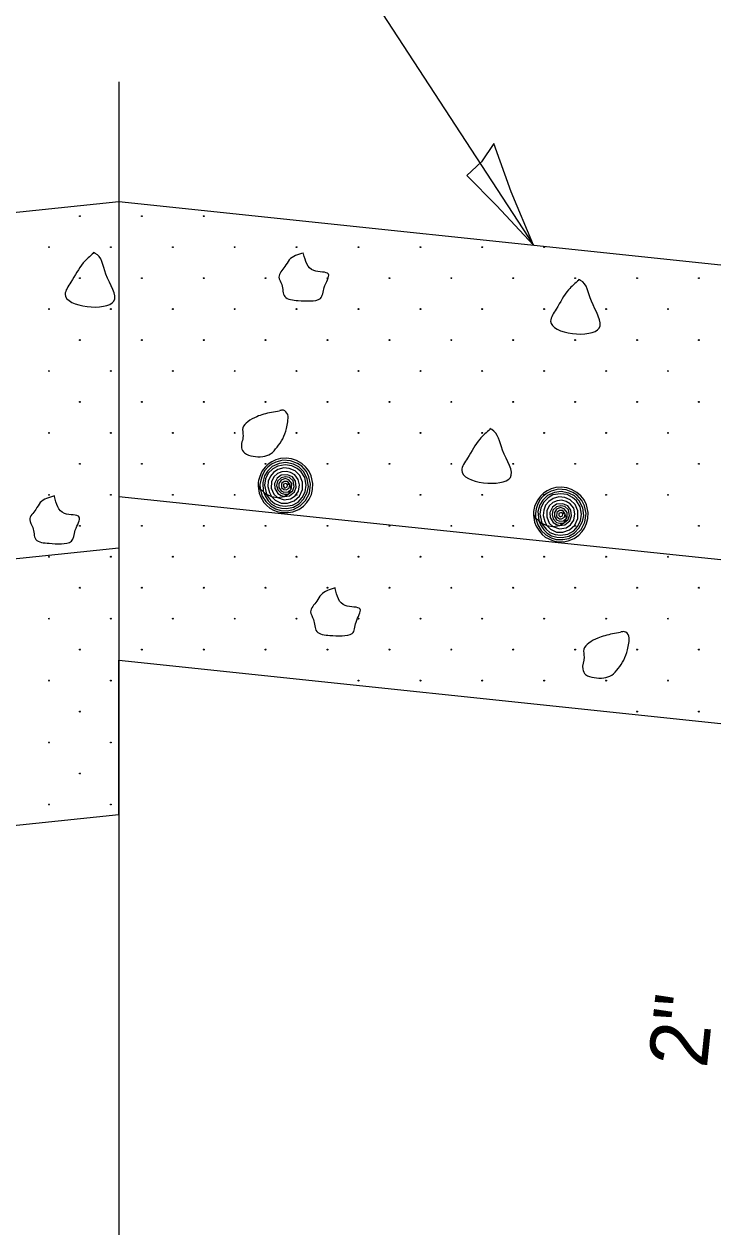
# Model space of a CAD drawing. Extents: x 99537 to 100217, y 100016 to 100456.
# Drawn here: x 99737.6 to 99769.8, y 100328.6 to 100384.9 of the extents above; entities that cross this region are included whole.
import ezdxf

# ---------------------------------------------------------------- set-up
doc = ezdxf.new("R2010")
doc.units = 0
for name, color, linetype in [('Alignment_EX_50 Centerline', 7, 'Continuous'), ('Design_PR_Back of Gutter or Curb line', 7, 'Continuous'), ('Design_PR_Roadway Dimensions', 7, 'Continuous'), ('Design_PR_Roadway Notes', 7, 'Continuous'), ('Level 11', 7, 'Continuous'), ('Level 45', 7, 'Continuous'), ('Stage_Construction Traffic Control', 7, 'Continuous')]:
    doc.layers.add(name, color=color, linetype=linetype)

msp = doc.modelspace()

# ---------------------------------------------------------------- linework, layer by layer
at = {"layer": 'Alignment_EX_50 Centerline'}
msp.add_line((99742.02, 100382.172), (99742.02, 100302.26), dxfattribs=at)
at = {"layer": 'Design_PR_Back of Gutter or Curb line'}
for p, q in [((99680.19, 100370.062), (99742.02, 100376.584)), ((99742.02, 100376.584), (99803.85, 100370.062)), ((99742.02, 100355.128), (99823.686, 100346.542)), ((99742.02, 100347.916), (99742.02, 100355.128)), ((99660.63, 100339.366), (99742.02, 100347.916))]:
    msp.add_line(p, q, dxfattribs=at)
at = {"layer": 'Design_PR_Roadway Notes'}
msp.add_line((99743.808, 100401.496), (99761.418, 100374.538), dxfattribs=at)
msp.add_lwpolyline([(99759.56, 100379.296), (99758.978, 100378.428), (99758.292, 100377.794), (99759.688, 100376.394), (99761.418, 100374.538), (99760.366, 100377.036)], close=True, dxfattribs=at)
at = {"layer": 'Level 11'}
for points in [[(99740.832, 100374.166), (99740.352, 100373.704), (99739.77, 100372.804), (99739.506, 100372.246), (99741.786, 100371.916), (99741.414, 100373.182), (99740.91, 100374.154), (99740.814, 100374.19)], [(99750.66, 100374.166), (99749.988, 100373.848), (99749.784, 100373.536), (99749.508, 100373.044), (99749.634, 100372.69), (99749.784, 100372.132), (99750.402, 100371.946), (99750.978, 100371.928), (99751.446, 100372.048), (99751.626, 100372.564), (99751.818, 100373.182), (99751.134, 100373.35), (99750.66, 100374.13)], [(99763.542, 100372.9), (99763.056, 100372.45), (99762.474, 100371.544), (99762.216, 100370.986), (99764.49, 100370.656), (99764.124, 100371.922), (99763.614, 100372.888), (99763.524, 100372.93)], [(99749.526, 100366.774), (99748.794, 100366.63), (99748.47, 100366.516), (99748.05, 100366.276), (99747.816, 100366), (99747.828, 100365.616), (99747.756, 100365.058), (99747.9, 100364.818), (99748.296, 100364.668), (99748.746, 100364.65), (99749.112, 100364.782), (99749.418, 100365.094), (99749.682, 100365.484), (99749.862, 100365.97), (99749.916, 100366.276), (99749.916, 100366.612), (99749.712, 100366.816), (99749.55, 100366.798)], [(99759.384, 100365.928), (99758.904, 100365.472), (99758.322, 100364.572), (99758.058, 100364.014), (99760.332, 100363.672), (99759.966, 100364.95), (99759.462, 100365.91), (99759.366, 100365.958)], [(99739.008, 100362.814), (99738.342, 100362.496), (99738.132, 100362.178), (99737.85, 100361.692), (99737.988, 100361.338), (99738.132, 100360.78), (99738.75, 100360.594), (99739.332, 100360.576), (99739.8, 100360.696), (99739.98, 100361.206), (99740.166, 100361.824), (99739.476, 100361.992), (99739.008, 100362.784)], [(99752.142, 100358.506), (99751.476, 100358.188), (99751.272, 100357.882), (99750.99, 100357.39), (99751.122, 100357.036), (99751.272, 100356.478), (99751.884, 100356.286), (99752.466, 100356.274), (99752.934, 100356.382), (99753.114, 100356.904), (99753.3, 100357.516), (99752.61, 100357.684), (99752.142, 100358.476)], [(99765.48, 100356.418), (99764.754, 100356.274), (99764.424, 100356.16), (99764.01, 100355.926), (99763.77, 100355.644), (99763.782, 100355.266), (99763.716, 100354.708), (99763.854, 100354.462), (99764.25, 100354.318), (99764.7, 100354.3), (99765.072, 100354.432), (99765.378, 100354.744), (99765.636, 100355.134), (99765.816, 100355.614), (99765.876, 100355.926), (99765.876, 100356.256), (99765.666, 100356.46), (99765.504, 100356.448)]]:
    msp.add_spline(points, degree=3, dxfattribs=at)
at = {"layer": 'Level 45'}
for centre in [(99740.197, 100375.891), (99743.093, 100375.891), (99745.989, 100375.891), (99738.749, 100374.443), (99741.645, 100374.443), (99744.541, 100374.443), (99747.436, 100374.443), (99750.332, 100374.443), (99753.228, 100374.443), (99756.123, 100374.443), (99759.019, 100374.443), (99761.914, 100374.443), (99740.197, 100372.995), (99743.093, 100372.995), (99745.989, 100372.995), (99748.884, 100372.995), (99751.78, 100372.995), (99754.675, 100372.995), (99757.571, 100372.995), (99760.467, 100372.995), (99763.362, 100372.995), (99766.258, 100372.995), (99769.153, 100372.995), (99738.749, 100371.548), (99741.645, 100371.548), (99744.541, 100371.548), (99747.436, 100371.548), (99750.332, 100371.548), (99753.228, 100371.548), (99756.123, 100371.548), (99759.019, 100371.548), (99761.914, 100371.548), (99764.81, 100371.548), (99767.706, 100371.548), (99740.197, 100370.1), (99743.093, 100370.1), (99745.989, 100370.1), (99748.884, 100370.1), (99751.78, 100370.1), (99754.675, 100370.1), (99757.571, 100370.1), (99760.467, 100370.1), (99763.362, 100370.1), (99766.258, 100370.1), (99769.153, 100370.1), (99738.749, 100368.652), (99741.645, 100368.652), (99744.541, 100368.652), (99747.436, 100368.652), (99750.332, 100368.652), (99753.228, 100368.652), (99756.123, 100368.652), (99759.019, 100368.652), (99761.914, 100368.652), (99764.81, 100368.652), (99767.706, 100368.652), (99740.197, 100367.204), (99743.093, 100367.204), (99745.989, 100367.204), (99748.884, 100367.204), (99751.78, 100367.204), (99754.675, 100367.204), (99757.571, 100367.204), (99760.467, 100367.204), (99763.362, 100367.204), (99766.258, 100367.204), (99769.153, 100367.204), (99738.749, 100365.756), (99741.645, 100365.756), (99744.541, 100365.756), (99747.436, 100365.756), (99750.332, 100365.756), (99753.228, 100365.756), (99756.123, 100365.756), (99759.019, 100365.756), (99761.914, 100365.756), (99764.81, 100365.756), (99767.706, 100365.756), (99740.197, 100364.309), (99743.093, 100364.309), (99745.989, 100364.309), (99748.884, 100364.309), (99751.78, 100364.309), (99754.675, 100364.309), (99757.571, 100364.309), (99760.467, 100364.309), (99763.362, 100364.309), (99766.258, 100364.309), (99769.153, 100364.309), (99738.749, 100362.861), (99741.645, 100362.861), (99744.541, 100362.861), (99747.436, 100362.861), (99750.332, 100362.861), (99753.228, 100362.861), (99756.123, 100362.861), (99759.019, 100362.861), (99761.914, 100362.861), (99764.81, 100362.861), (99767.706, 100362.861), (99740.197, 100361.413), (99743.093, 100361.413), (99745.989, 100361.413), (99748.884, 100361.413), (99751.78, 100361.413), (99754.675, 100361.413), (99757.571, 100361.413), (99760.467, 100361.413), (99763.362, 100361.413), (99766.258, 100361.413), (99769.153, 100361.413), (99738.749, 100359.965), (99741.645, 100359.965), (99744.541, 100359.965), (99747.436, 100359.965), (99750.332, 100359.965), (99753.228, 100359.965), (99756.123, 100359.965), (99759.019, 100359.965), (99761.914, 100359.965), (99764.81, 100359.965), (99767.706, 100359.965), (99740.197, 100358.517), (99743.093, 100358.517), (99745.989, 100358.517), (99748.884, 100358.517), (99751.78, 100358.517), (99754.675, 100358.517), (99757.571, 100358.517), (99760.467, 100358.517), (99763.362, 100358.517), (99766.258, 100358.517), (99769.153, 100358.517), (99738.749, 100357.07), (99741.645, 100357.07), (99744.541, 100357.07), (99747.436, 100357.07), (99750.332, 100357.07), (99753.228, 100357.07), (99756.123, 100357.07), (99759.019, 100357.07), (99761.914, 100357.07), (99764.81, 100357.07), (99767.706, 100357.07), (99740.197, 100355.622), (99743.093, 100355.622), (99745.989, 100355.622), (99748.884, 100355.622), (99751.78, 100355.622), (99754.675, 100355.622), (99757.571, 100355.622), (99760.467, 100355.622), (99763.362, 100355.622), (99766.258, 100355.622), (99769.153, 100355.622), (99738.749, 100354.174), (99741.645, 100354.174), (99753.228, 100354.174), (99756.123, 100354.174), (99759.019, 100354.174), (99761.914, 100354.174), (99764.81, 100354.174), (99767.706, 100354.174), (99740.197, 100352.726), (99766.258, 100352.726), (99769.153, 100352.726), (99738.749, 100351.278), (99741.645, 100351.278), (99740.197, 100349.83), (99738.749, 100348.383), (99741.645, 100348.383)]:
    msp.add_circle(centre, 0.0205, dxfattribs=at)
at = {"layer": 'Stage_Construction Traffic Control'}
for p, q in [((99742.02, 100362.79), (99813.462, 100355.278)), ((99672.018, 100353.028), (99742.02, 100360.39))]:
    msp.add_line(p, q, dxfattribs=at)
for points in [[(99748.53, 100363.264), (99748.584, 100362.946), (99748.656, 100362.748), (99748.806, 100362.508), (99748.938, 100362.364), (99749.076, 100362.244), (99749.25, 100362.148), (99749.424, 100362.076), (99749.616, 100362.034), (99749.934, 100362.028), (99750.156, 100362.064), (99750.432, 100362.178), (99750.648, 100362.334), (99750.816, 100362.496), (99750.924, 100362.658), (99751.026, 100362.88), (99751.08, 100363.114), (99751.092, 100363.384), (99751.014, 100363.744), (99750.9, 100363.978), (99750.75, 100364.17), (99750.57, 100364.332), (99750.324, 100364.47), (99750.09, 100364.548), (99749.844, 100364.578), (99749.586, 100364.56), (99749.364, 100364.5), (99749.172, 100364.404), (99749.004, 100364.29), (99748.86, 100364.152), (99748.728, 100363.978), (99748.656, 100363.84), (99748.59, 100363.666), (99748.554, 100363.528), (99748.542, 100363.438), (99748.53, 100363.294), (99748.65, 100363.096), (99748.728, 100362.802), (99748.89, 100362.544), (99749.112, 100362.34), (99749.352, 100362.202), (99749.598, 100362.13), (99749.898, 100362.118), (99750.192, 100362.178), (99750.498, 100362.34), (99750.75, 100362.598), (99750.936, 100362.946), (99750.99, 100363.354), (99750.912, 100363.702), (99750.792, 100363.948), (99750.57, 100364.194), (99750.378, 100364.326), (99750.054, 100364.458), (99749.694, 100364.482), (99749.364, 100364.392), (99749.166, 100364.29), (99748.986, 100364.152), (99748.836, 100363.984), (99748.716, 100363.744), (99748.656, 100363.552), (99748.62, 100363.348), (99748.632, 100363.138), (99748.782, 100363), (99748.86, 100362.808), (99749.01, 100362.58), (99749.166, 100362.418), (99749.37, 100362.304), (99749.628, 100362.238), (99749.88, 100362.22), (99750.192, 100362.28), (99750.45, 100362.436), (99750.66, 100362.652), (99750.828, 100362.97), (99750.888, 100363.258), (99750.834, 100363.612), (99750.672, 100363.942), (99750.438, 100364.17), (99750.192, 100364.296), (99749.832, 100364.368), (99749.514, 100364.326), (99749.184, 100364.182), (99748.968, 100363.972), (99748.83, 100363.75), (99748.746, 100363.444), (99748.77, 100363.012), (99748.932, 100362.868), (99749.118, 100362.616), (99749.298, 100362.454), (99749.544, 100362.358), (99749.802, 100362.328), (99750.138, 100362.382), (99750.408, 100362.526), (99750.6, 100362.73), (99750.738, 100363), (99750.786, 100363.306), (99750.714, 100363.666), (99750.552, 100363.93), (99750.354, 100364.098), (99750.108, 100364.224), (99749.802, 100364.266), (99749.448, 100364.206)], [(99749.448, 100364.206), (99749.22, 100364.074), (99749.01, 100363.876), (99748.878, 100363.606), (99748.836, 100363.318), (99748.932, 100362.886), (99749.154, 100362.79), (99749.334, 100362.616), (99749.616, 100362.478), (99749.904, 100362.466), (99750.222, 100362.58), (99750.468, 100362.796), (99750.606, 100363.108), (99750.612, 100363.456), (99750.486, 100363.768), (99750.258, 100363.978), (99749.988, 100364.098), (99749.73, 100364.122), (99749.46, 100364.038), (99749.25, 100363.9), (99749.106, 100363.732), (99749.01, 100363.504), (99748.986, 100363.246), (99749.064, 100362.97), (99749.154, 100362.79), (99749.442, 100362.73), (99749.748, 100362.622), (99750.054, 100362.676), (99750.264, 100362.814), (99750.42, 100363.036), (99750.474, 100363.33), (99750.408, 100363.582), (99750.252, 100363.798), (99750.054, 100363.912), (99749.862, 100363.96), (99749.646, 100363.942), (99749.442, 100363.858), (99749.274, 100363.702), (99749.16, 100363.468), (99749.148, 100363.18), (99749.274, 100362.898), (99749.442, 100362.73), (99749.772, 100362.784), (99750, 100362.82), (99750.228, 100362.994), (99750.318, 100363.222), (99750.276, 100363.504), (99750.138, 100363.702), (99749.91, 100363.798), (99749.616, 100363.774), (99749.424, 100363.636), (99749.298, 100363.396), (99749.316, 100363.156), (99749.454, 100362.928), (99749.616, 100362.832), (99749.754, 100362.79), (99749.982, 100362.928), (99750.156, 100363.066), (99750.222, 100363.252), (99750.168, 100363.51), (99750.006, 100363.666), (99749.808, 100363.702), (99749.604, 100363.654), (99749.442, 100363.498), (99749.394, 100363.294), (99749.46, 100363.09), (99749.61, 100362.934), (99749.766, 100362.886), (99749.952, 100362.898), (99750.096, 100363.168), (99750.108, 100363.396), (99749.976, 100363.558), (99749.802, 100363.618), (99749.61, 100363.546), (99749.502, 100363.384), (99749.502, 100363.204), (99749.604, 100363.054), (99749.736, 100362.982), (99749.934, 100363.006), (99750.084, 100363.126), (99750.012, 100363.354), (99749.904, 100363.48), (99749.754, 100363.492), (99749.628, 100363.396), (99749.622, 100363.204), (99749.736, 100363.108), (99749.85, 100363.09), (99749.982, 100363.174), (99750.018, 100363.306), (99749.832, 100363.396), (99749.718, 100363.354), (99749.712, 100363.246), (99749.784, 100363.18), (99749.898, 100363.24), (99749.91, 100363.294), (99749.88, 100363.378)], [(99761.412, 100361.914), (99761.46, 100361.59), (99761.538, 100361.392), (99761.688, 100361.158), (99761.82, 100361.008), (99761.964, 100360.888), (99762.126, 100360.798), (99762.306, 100360.726), (99762.492, 100360.678), (99762.816, 100360.666), (99763.044, 100360.708), (99763.314, 100360.822), (99763.536, 100360.978), (99763.692, 100361.146), (99763.806, 100361.308), (99763.902, 100361.524), (99763.956, 100361.758), (99763.968, 100362.028), (99763.89, 100362.394), (99763.782, 100362.622), (99763.632, 100362.814), (99763.446, 100362.976), (99763.2, 100363.114), (99762.978, 100363.192), (99762.72, 100363.222), (99762.462, 100363.204), (99762.246, 100363.144), (99762.048, 100363.048), (99761.886, 100362.934), (99761.736, 100362.796), (99761.61, 100362.622), (99761.532, 100362.484), (99761.466, 100362.31), (99761.436, 100362.166), (99761.418, 100362.082), (99761.412, 100361.944), (99761.526, 100361.74), (99761.61, 100361.452), (99761.772, 100361.188), (99761.994, 100360.984), (99762.234, 100360.846), (99762.474, 100360.774), (99762.78, 100360.768), (99763.074, 100360.822), (99763.374, 100360.984), (99763.638, 100361.242), (99763.818, 100361.59), (99763.872, 100361.992), (99763.794, 100362.34), (99763.674, 100362.598), (99763.452, 100362.844), (99763.26, 100362.97), (99762.936, 100363.102), (99762.57, 100363.126), (99762.246, 100363.036), (99762.048, 100362.934), (99761.868, 100362.796), (99761.718, 100362.628), (99761.598, 100362.388), (99761.532, 100362.202), (99761.508, 100361.992), (99761.514, 100361.782), (99761.658, 100361.644), (99761.736, 100361.452), (99761.892, 100361.224), (99762.048, 100361.062), (99762.252, 100360.948), (99762.504, 100360.876), (99762.762, 100360.864), (99763.074, 100360.924), (99763.332, 100361.086), (99763.542, 100361.296), (99763.71, 100361.608), (99763.77, 100361.902), (99763.716, 100362.256), (99763.554, 100362.586), (99763.326, 100362.814), (99763.074, 100362.946), (99762.714, 100363.018), (99762.396, 100362.97), (99762.066, 100362.826), (99761.85, 100362.616), (99761.706, 100362.394), (99761.622, 100362.088), (99761.658, 100361.656), (99761.808, 100361.512), (99762.006, 100361.26), (99762.18, 100361.104), (99762.426, 100361.002), (99762.678, 100360.972), (99763.014, 100361.026), (99763.296, 100361.176), (99763.476, 100361.38), (99763.614, 100361.644), (99763.662, 100361.95), (99763.596, 100362.304), (99763.434, 100362.574), (99763.236, 100362.742), (99762.984, 100362.874), (99762.678, 100362.91), (99762.324, 100362.856)], [(99762.324, 100362.856), (99762.108, 100362.718), (99761.892, 100362.52), (99761.76, 100362.25), (99761.718, 100361.962), (99761.808, 100361.536), (99762.042, 100361.434), (99762.216, 100361.26), (99762.492, 100361.122), (99762.786, 100361.116), (99763.098, 100361.224), (99763.344, 100361.44), (99763.488, 100361.758), (99763.494, 100362.106), (99763.368, 100362.412), (99763.134, 100362.622), (99762.876, 100362.742), (99762.606, 100362.766), (99762.336, 100362.682), (99762.132, 100362.544), (99761.982, 100362.376), (99761.892, 100362.148), (99761.868, 100361.89), (99761.946, 100361.614), (99762.042, 100361.434), (99762.324, 100361.374), (99762.63, 100361.266), (99762.936, 100361.32), (99763.146, 100361.458), (99763.302, 100361.68), (99763.356, 100361.974), (99763.296, 100362.232), (99763.128, 100362.442), (99762.936, 100362.556), (99762.738, 100362.604), (99762.528, 100362.586), (99762.324, 100362.508), (99762.15, 100362.346), (99762.042, 100362.112), (99762.036, 100361.83), (99762.15, 100361.542), (99762.324, 100361.38), (99762.654, 100361.428), (99762.882, 100361.464), (99763.11, 100361.638), (99763.2, 100361.872), (99763.158, 100362.148), (99763.014, 100362.346), (99762.792, 100362.442), (99762.492, 100362.418), (99762.3, 100362.28), (99762.18, 100362.04), (99762.198, 100361.8), (99762.33, 100361.572), (99762.492, 100361.476), (99762.636, 100361.434), (99762.858, 100361.572), (99763.038, 100361.71), (99763.098, 100361.896), (99763.05, 100362.154), (99762.882, 100362.31), (99762.696, 100362.34), (99762.492, 100362.298), (99762.324, 100362.142), (99762.282, 100361.944), (99762.336, 100361.74), (99762.492, 100361.572), (99762.648, 100361.536), (99762.834, 100361.542), (99762.984, 100361.812), (99762.984, 100362.04), (99762.852, 100362.202), (99762.678, 100362.262), (99762.492, 100362.19), (99762.39, 100362.028), (99762.39, 100361.854), (99762.492, 100361.698), (99762.624, 100361.626), (99762.816, 100361.65), (99762.96, 100361.77), (99762.888, 100361.992), (99762.786, 100362.124), (99762.636, 100362.13), (99762.504, 100362.04), (99762.498, 100361.854), (99762.624, 100361.746), (99762.732, 100361.74), (99762.858, 100361.818), (99762.894, 100361.95), (99762.714, 100362.04), (99762.6, 100361.992), (99762.594, 100361.89), (99762.666, 100361.83), (99762.774, 100361.884), (99762.792, 100361.938), (99762.762, 100362.022)]]:
    msp.add_lwpolyline(points, dxfattribs=at)

# ---------------------------------------------------------------- texts
at = {"layer": 'Design_PR_Roadway Dimensions'}
msp.add_text('2"', height=2.75, rotation=83.9992, dxfattribs=at).set_placement((99769.519, 100336.011))

doc.saveas('drawing.dxf')
